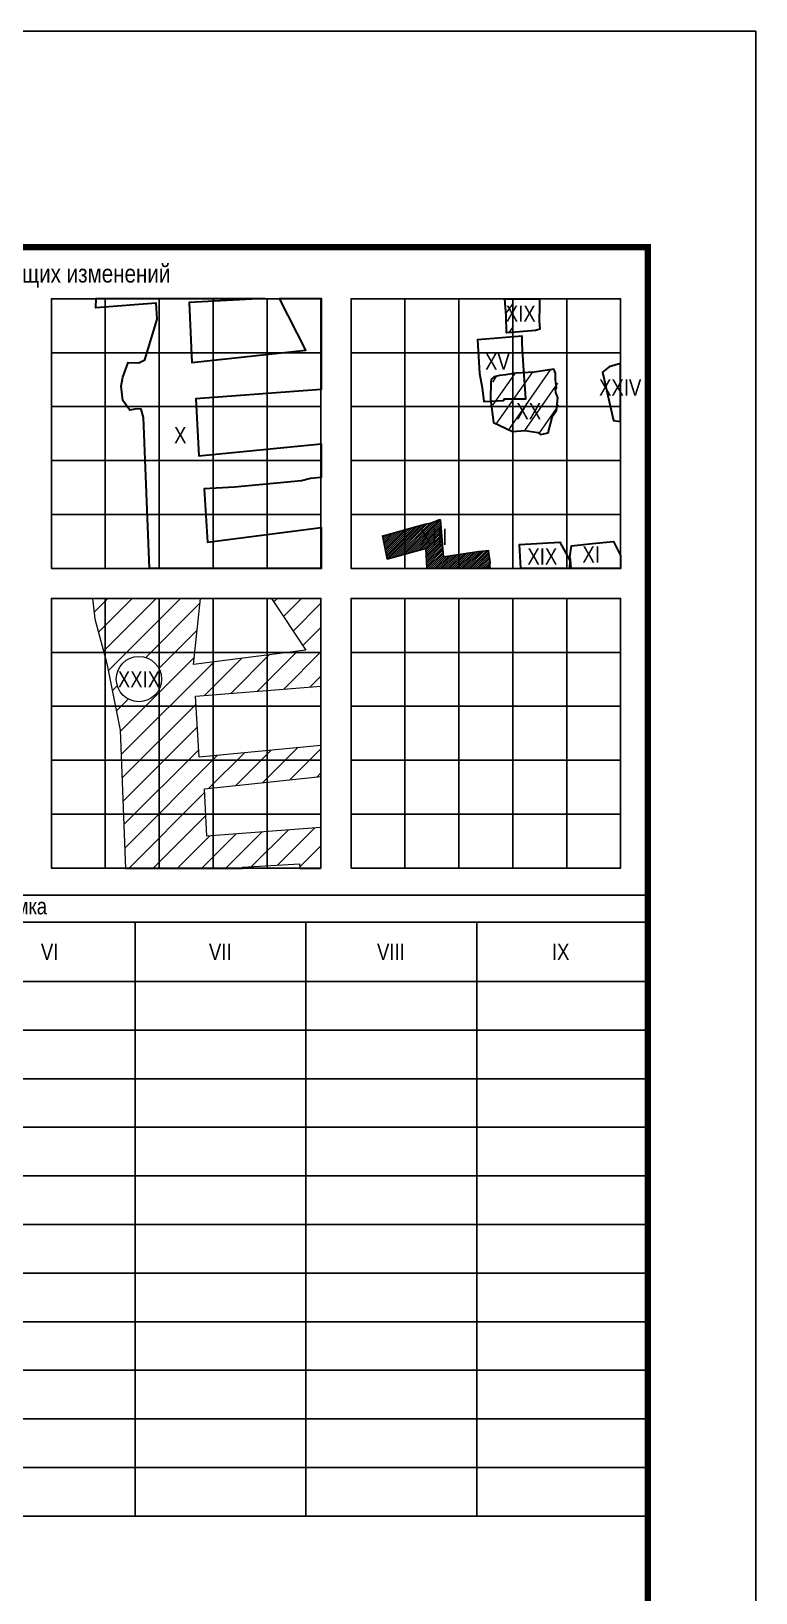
# Model space of a CAD drawing. Header units: millimetres. Extents: x 5990 to 6530, y 11230 to 11520.
# Drawn here: x 6462.9 to 6530, y 11375.4 to 11520 of the extents above; entities that cross this region are included whole.
import ezdxf

# ---------------------------------------------------------------- set-up
doc = ezdxf.new("R2010")
doc.units = ezdxf.units.MM
doc.layers.add('01 ПЛАНШЕТ', color=7, linetype='Continuous')
doc.styles.add('Р-131', font='ARIALN.TTF')

msp = doc.modelspace()

# ---------------------------------------------------------------- hatches: boundary and pattern name
at = {"layer": '01 ПЛАНШЕТ', "lineweight": 15}
h = msp.add_hatch(dxfattribs=at)
h.set_pattern_fill('ANSI31', color=4, scale=10, angle=10, style=0)
h.set_pattern_definition([(55, (0, 0), (-1.02394006, 0.71697055), [])])
h.paths.add_polyline_path([(6342, 11299.5), (6342, 11305), (6327.17, 11305), (6327.17, 11299.5)])
h.paths.add_polyline_path([(6507.48, 11495.23), (6506.76, 11495.23), (6506.86, 11493.66), (6506.92, 11492.08), (6507.37, 11492.1), (6507.48, 11492.11)])
h.paths.add_polyline_path([(6506.46, 11492.73), (6510.26, 11492.73), (6510.26, 11494.98), (6506.46, 11494.98)], flags=9)
h = msp.add_hatch(dxfattribs=at)
h.set_pattern_fill('ANSI31', color=104, scale=10, angle=10, style=0)
h.set_pattern_definition([(55, (0.1648, 0), (-1.02394006, 0.71697055), [])])
h.paths.add_polyline_path([(6507.65, 11485.24), (6505.67, 11485.24), (6505.87, 11483.78), (6507.64, 11482.95), (6507.65, 11482.95)])
h.paths.add_polyline_path([(6507.65, 11485.97), (6506.89, 11485.97), (6506.8, 11485.82), (6505.6, 11485.74), (6505.67, 11485.24), (6507.65, 11485.24)])
h.paths.add_polyline_path([(6507.65, 11488.3), (6507.02, 11488.19), (6506.42, 11488.11), (6505.92, 11488), (6505.7, 11487.79), (6505.63, 11487.53), (6505.58, 11485.92), (6505.6, 11485.74), (6506.8, 11485.82), (6506.89, 11485.97), (6507.65, 11485.97)])
h.paths.add_polyline_path([(6508.8, 11486.9), (6508.72, 11488.13), (6508.7, 11488.38), (6507.94, 11488.35), (6507.65, 11488.3), (6507.65, 11485.97), (6508.16, 11485.97), (6508.86, 11485.97)], flags=17)
h.paths.add_polyline_path([(6511.83, 11486.04), (6511.65, 11486.56), (6511.6, 11486.83), (6511.7, 11486.97), (6511.63, 11487.72), (6511.59, 11488.33), (6511.45, 11488.71), (6509.66, 11488.42), (6508.7, 11488.38), (6508.72, 11488.13), (6508.8, 11486.9), (6508.86, 11485.97), (6508.16, 11485.97), (6507.65, 11485.97), (6507.65, 11485.24), (6511.75, 11485.24)])
h.paths.add_polyline_path([(6511.32, 11484.36), (6511.72, 11484.88), (6511.75, 11485.24), (6507.65, 11485.24), (6507.65, 11482.95), (6508.75, 11483.04), (6509.98, 11482.83), (6510.22, 11482.67), (6510.94, 11482.82)])
h.paths.add_polyline_path([(6507.26, 11483.07), (6511.05, 11483.07), (6511.05, 11485.32), (6507.26, 11485.32)], flags=9)
h.paths.add_polyline_path([(6371.83, 11299.5), (6386.5, 11299.51), (6386.49, 11305), (6371.83, 11305)])
at = {"layer": '01 ПЛАНШЕТ', "lineweight": 25}
h = msp.add_hatch(dxfattribs=at)
h.set_pattern_fill('ANSI31', color=220)
h.set_pattern_definition([(45, (32.49757, 2.75), (-0.0883883476, 0.0883883476), [])])
h.paths.add_polyline_path([(6499.42, 11472.1), (6499.54, 11470.25), (6504.39, 11470.25), (6505.37, 11470.38), (6505.39, 11470.79), (6505.24, 11471.91), (6504.35, 11471.82), (6502.69, 11471.57), (6501.07, 11471.33), (6500.8, 11474.75), (6500.65, 11474.77), (6500.3, 11474.6), (6499.85, 11474.45), (6499.38, 11474.36), (6495.41, 11473.25), (6495.85, 11471.12)])
h.paths.add_polyline_path([(6498.49, 11472.05), (6501.82, 11472.05), (6501.82, 11474.3), (6498.49, 11474.3)], flags=24)
at = {"layer": '01 ПЛАНШЕТ', "lineweight": 15}
h = msp.add_hatch(dxfattribs=at)
h.set_pattern_fill('ANSI31', color=225, scale=0.5)
h.paths.add_polyline_path([(6482.46, 11442.48), (6482.46, 11442.59), (6487.74, 11442.91), (6487.77, 11442.48), (6489.72, 11442.48), (6489.72, 11446.26), (6479.13, 11445.45), (6478.92, 11449.85), (6489.72, 11451), (6489.72, 11453.87), (6478.44, 11452.79), (6478.1, 11458.44), (6489.72, 11459.35), (6489.72, 11467.48), (6485.13, 11467.48), (6488.31, 11462.7), (6477.92, 11461.37), (6478.55, 11467.48), (6468.55, 11467.48), (6468.77, 11465.58), (6469.87, 11461.46), (6471.13, 11455.29), (6471.62, 11442.48)])
edge = h.paths.add_edge_path(flags=16)
edge.add_arc((6472.85, 11460.01), 2.1, 0, 360)

# ---------------------------------------------------------------- linework, layer by layer
at = {"layer": '01 ПЛАНШЕТ', "color": 7}
for points in [[(6260, 11230), (6530, 11230), (6530, 11520), (6260, 11520)], [(6464.75, 11495.23), (6469.74, 11495.23), (6469.74, 11490.23), (6464.75, 11490.23)], [(6469.74, 11495.23), (6474.74, 11495.23), (6474.74, 11490.23), (6469.74, 11490.23)], [(6474.74, 11495.23), (6479.73, 11495.23), (6479.73, 11490.23), (6474.74, 11490.23)], [(6479.73, 11495.23), (6484.73, 11495.23), (6484.73, 11490.23), (6479.73, 11490.23)], [(6484.73, 11495.23), (6489.72, 11495.23), (6489.72, 11490.23), (6484.73, 11490.23)], [(6492.5, 11495.23), (6497.49, 11495.23), (6497.49, 11490.23), (6492.5, 11490.23)], [(6497.49, 11495.23), (6502.49, 11495.23), (6502.49, 11490.23), (6497.49, 11490.23)], [(6502.49, 11495.23), (6507.48, 11495.23), (6507.48, 11490.23), (6502.49, 11490.23)], [(6507.48, 11495.23), (6512.48, 11495.23), (6512.48, 11490.23), (6507.48, 11490.23)], [(6512.48, 11495.23), (6517.47, 11495.23), (6517.47, 11490.23), (6512.48, 11490.23)], [(6464.75, 11490.23), (6469.74, 11490.23), (6469.74, 11485.24), (6464.75, 11485.24)], [(6469.74, 11490.23), (6474.74, 11490.23), (6474.74, 11485.24), (6469.74, 11485.24)], [(6474.74, 11490.23), (6479.73, 11490.23), (6479.73, 11485.24), (6474.74, 11485.24)], [(6479.73, 11490.23), (6484.73, 11490.23), (6484.73, 11485.24), (6479.73, 11485.24)], [(6484.73, 11490.23), (6489.72, 11490.23), (6489.72, 11485.24), (6484.73, 11485.24)], [(6492.5, 11490.23), (6497.49, 11490.23), (6497.49, 11485.24), (6492.5, 11485.24)], [(6497.49, 11490.23), (6502.49, 11490.23), (6502.49, 11485.24), (6497.49, 11485.24)], [(6502.49, 11490.23), (6507.48, 11490.23), (6507.48, 11485.24), (6502.49, 11485.24)], [(6507.48, 11490.23), (6512.48, 11490.23), (6512.48, 11485.24), (6507.48, 11485.24)], [(6512.48, 11490.23), (6517.47, 11490.23), (6517.47, 11485.24), (6512.48, 11485.24)], [(6464.75, 11485.24), (6469.74, 11485.24), (6469.74, 11480.24), (6464.75, 11480.24)], [(6469.74, 11485.24), (6474.74, 11485.24), (6474.74, 11480.24), (6469.74, 11480.24)], [(6474.74, 11485.24), (6479.73, 11485.24), (6479.73, 11480.24), (6474.74, 11480.24)], [(6479.73, 11485.24), (6484.73, 11485.24), (6484.73, 11480.24), (6479.73, 11480.24)], [(6484.73, 11485.24), (6489.72, 11485.24), (6489.72, 11480.24), (6484.73, 11480.24)], [(6492.5, 11485.24), (6497.49, 11485.24), (6497.49, 11480.24), (6492.5, 11480.24)], [(6497.49, 11485.24), (6502.49, 11485.24), (6502.49, 11480.24), (6497.49, 11480.24)], [(6502.49, 11485.24), (6507.48, 11485.24), (6507.48, 11480.24), (6502.49, 11480.24)], [(6507.48, 11485.24), (6512.48, 11485.24), (6512.48, 11480.24), (6507.48, 11480.24)], [(6512.48, 11485.24), (6517.47, 11485.24), (6517.47, 11480.24), (6512.48, 11480.24)], [(6464.75, 11480.24), (6469.74, 11480.24), (6469.74, 11475.25), (6464.75, 11475.25)], [(6469.74, 11480.24), (6474.74, 11480.24), (6474.74, 11475.25), (6469.74, 11475.25)], [(6474.74, 11480.24), (6479.73, 11480.24), (6479.73, 11475.25), (6474.74, 11475.25)], [(6479.73, 11480.24), (6484.73, 11480.24), (6484.73, 11475.25), (6479.73, 11475.25)], [(6484.73, 11480.24), (6489.72, 11480.24), (6489.72, 11475.25), (6484.73, 11475.25)], [(6492.5, 11480.24), (6497.49, 11480.24), (6497.49, 11475.25), (6492.5, 11475.25)], [(6497.49, 11480.24), (6502.49, 11480.24), (6502.49, 11475.25), (6497.49, 11475.25)], [(6502.49, 11480.24), (6507.48, 11480.24), (6507.48, 11475.25), (6502.49, 11475.25)], [(6507.48, 11480.24), (6512.48, 11480.24), (6512.48, 11475.25), (6507.48, 11475.25)], [(6512.48, 11480.24), (6517.47, 11480.24), (6517.47, 11475.25), (6512.48, 11475.25)], [(6464.75, 11475.25), (6469.74, 11475.25), (6469.74, 11470.25), (6464.75, 11470.25)], [(6469.74, 11475.25), (6474.74, 11475.25), (6474.74, 11470.25), (6469.74, 11470.25)], [(6474.74, 11475.25), (6479.73, 11475.25), (6479.73, 11470.25), (6474.74, 11470.25)], [(6479.73, 11475.25), (6484.73, 11475.25), (6484.73, 11470.25), (6479.73, 11470.25)], [(6484.73, 11475.25), (6489.72, 11475.25), (6489.72, 11470.25), (6484.73, 11470.25)], [(6492.5, 11475.25), (6497.49, 11475.25), (6497.49, 11470.25), (6492.5, 11470.25)], [(6497.49, 11475.25), (6502.49, 11475.25), (6502.49, 11470.25), (6497.49, 11470.25)], [(6502.49, 11475.25), (6507.48, 11475.25), (6507.48, 11470.25), (6502.49, 11470.25)], [(6507.48, 11475.25), (6512.48, 11475.25), (6512.48, 11470.25), (6507.48, 11470.25)], [(6512.48, 11475.25), (6517.47, 11475.25), (6517.47, 11470.25), (6512.48, 11470.25)], [(6464.75, 11467.48), (6469.74, 11467.48), (6469.74, 11462.48), (6464.75, 11462.48)], [(6469.74, 11467.48), (6474.74, 11467.48), (6474.74, 11462.48), (6469.74, 11462.48)], [(6474.74, 11467.48), (6479.73, 11467.48), (6479.73, 11462.48), (6474.74, 11462.48)], [(6479.73, 11467.48), (6484.73, 11467.48), (6484.73, 11462.48), (6479.73, 11462.48)], [(6484.73, 11467.48), (6489.72, 11467.48), (6489.72, 11462.48), (6484.73, 11462.48)], [(6492.5, 11467.48), (6497.49, 11467.48), (6497.49, 11462.48), (6492.5, 11462.48)], [(6497.49, 11467.48), (6502.49, 11467.48), (6502.49, 11462.48), (6497.49, 11462.48)], [(6502.49, 11467.48), (6507.48, 11467.48), (6507.48, 11462.48), (6502.49, 11462.48)], [(6507.48, 11467.48), (6512.48, 11467.48), (6512.48, 11462.48), (6507.48, 11462.48)], [(6512.48, 11467.48), (6517.47, 11467.48), (6517.47, 11462.48), (6512.48, 11462.48)], [(6464.75, 11462.48), (6469.74, 11462.48), (6469.74, 11457.49), (6464.75, 11457.49)], [(6469.74, 11462.48), (6474.74, 11462.48), (6474.74, 11457.49), (6469.74, 11457.49)], [(6474.74, 11462.48), (6479.73, 11462.48), (6479.73, 11457.49), (6474.74, 11457.49)], [(6479.73, 11462.48), (6484.73, 11462.48), (6484.73, 11457.49), (6479.73, 11457.49)], [(6484.73, 11462.48), (6489.72, 11462.48), (6489.72, 11457.49), (6484.73, 11457.49)], [(6492.5, 11462.48), (6497.49, 11462.48), (6497.49, 11457.49), (6492.5, 11457.49)], [(6497.49, 11462.48), (6502.49, 11462.48), (6502.49, 11457.49), (6497.49, 11457.49)], [(6502.49, 11462.48), (6507.48, 11462.48), (6507.48, 11457.49), (6502.49, 11457.49)], [(6507.48, 11462.48), (6512.48, 11462.48), (6512.48, 11457.49), (6507.48, 11457.49)], [(6512.48, 11462.48), (6517.47, 11462.48), (6517.47, 11457.49), (6512.48, 11457.49)], [(6464.75, 11457.49), (6469.74, 11457.49), (6469.74, 11452.49), (6464.75, 11452.49)], [(6469.74, 11457.49), (6474.74, 11457.49), (6474.74, 11452.49), (6469.74, 11452.49)], [(6474.74, 11457.49), (6479.73, 11457.49), (6479.73, 11452.49), (6474.74, 11452.49)], [(6479.73, 11457.49), (6484.73, 11457.49), (6484.73, 11452.49), (6479.73, 11452.49)], [(6484.73, 11457.49), (6489.72, 11457.49), (6489.72, 11452.49), (6484.73, 11452.49)], [(6492.5, 11457.49), (6497.49, 11457.49), (6497.49, 11452.49), (6492.5, 11452.49)], [(6497.49, 11457.49), (6502.49, 11457.49), (6502.49, 11452.49), (6497.49, 11452.49)], [(6502.49, 11457.49), (6507.48, 11457.49), (6507.48, 11452.49), (6502.49, 11452.49)], [(6507.48, 11457.49), (6512.48, 11457.49), (6512.48, 11452.49), (6507.48, 11452.49)], [(6512.48, 11457.49), (6517.47, 11457.49), (6517.47, 11452.49), (6512.48, 11452.49)], [(6464.75, 11452.49), (6469.74, 11452.49), (6469.74, 11447.5), (6464.75, 11447.5)], [(6469.74, 11452.49), (6474.74, 11452.49), (6474.74, 11447.5), (6469.74, 11447.5)], [(6474.74, 11452.49), (6479.73, 11452.49), (6479.73, 11447.5), (6474.74, 11447.5)], [(6479.73, 11452.49), (6484.73, 11452.49), (6484.73, 11447.5), (6479.73, 11447.5)], [(6484.73, 11452.49), (6489.72, 11452.49), (6489.72, 11447.5), (6484.73, 11447.5)], [(6492.5, 11452.49), (6497.49, 11452.49), (6497.49, 11447.5), (6492.5, 11447.5)], [(6497.49, 11452.49), (6502.49, 11452.49), (6502.49, 11447.5), (6497.49, 11447.5)], [(6502.49, 11452.49), (6507.48, 11452.49), (6507.48, 11447.5), (6502.49, 11447.5)], [(6507.48, 11452.49), (6512.48, 11452.49), (6512.48, 11447.5), (6507.48, 11447.5)], [(6512.48, 11452.49), (6517.47, 11452.49), (6517.47, 11447.5), (6512.48, 11447.5)], [(6464.75, 11447.5), (6469.74, 11447.5), (6469.74, 11442.5), (6464.75, 11442.5)], [(6469.74, 11447.5), (6474.74, 11447.5), (6474.74, 11442.5), (6469.74, 11442.5)], [(6474.74, 11447.5), (6479.73, 11447.5), (6479.73, 11442.5), (6474.74, 11442.5)], [(6479.73, 11447.5), (6484.73, 11447.5), (6484.73, 11442.5), (6479.73, 11442.5)], [(6484.73, 11447.5), (6489.72, 11447.5), (6489.72, 11442.5), (6484.73, 11442.5)], [(6492.5, 11447.5), (6497.49, 11447.5), (6497.49, 11442.5), (6492.5, 11442.5)], [(6497.49, 11447.5), (6502.49, 11447.5), (6502.49, 11442.5), (6497.49, 11442.5)], [(6502.49, 11447.5), (6507.48, 11447.5), (6507.48, 11442.5), (6502.49, 11442.5)], [(6507.48, 11447.5), (6512.48, 11447.5), (6512.48, 11442.5), (6507.48, 11442.5)], [(6512.48, 11447.5), (6517.47, 11447.5), (6517.47, 11442.5), (6512.48, 11442.5)]]:
    msp.add_lwpolyline(points, close=True, dxfattribs=at)
at = {"layer": '01 ПЛАНШЕТ', "color": 7, "const_width": 0.6}
msp.add_lwpolyline([(6270, 11250), (6520, 11250), (6520, 11500), (6270, 11500), (6270, 11250)], dxfattribs=at)
at = {"layer": '01 ПЛАНШЕТ', "color": 7}
for points in [[(6464.75, 11470.25), (6489.72, 11470.25), (6489.72, 11495.23), (6464.75, 11495.23), (6464.75, 11470.25)], [(6492.5, 11470.25), (6517.47, 11470.25), (6517.47, 11495.23), (6492.5, 11495.23), (6492.5, 11470.25)], [(6464.75, 11442.5), (6489.72, 11442.5), (6489.72, 11467.48), (6464.75, 11467.48), (6464.75, 11442.5)], [(6492.5, 11442.5), (6517.47, 11442.5), (6517.47, 11467.48), (6492.5, 11467.48), (6492.5, 11442.5)], [(6350, 11432), (6350, 11440), (6520, 11440)], [(6377.5, 11437.5), (6520, 11437.5)], [(6472.5, 11437.5), (6472.5, 11382.5)], [(6488.33, 11437.5), (6488.33, 11382.5)], [(6504.17, 11437.5), (6504.17, 11382.5)], [(6350, 11432), (6520, 11432)], [(6350, 11427.5), (6520, 11427.5)], [(6350, 11423), (6520, 11423)], [(6350, 11418.5), (6520, 11418.5)], [(6350, 11414), (6520, 11414)], [(6350, 11409.5), (6520, 11409.5)], [(6350, 11405), (6520, 11405)], [(6350, 11400.5), (6520, 11400.5)], [(6350, 11396), (6520, 11396)], [(6350, 11391.5), (6520, 11391.5)], [(6350, 11387), (6520, 11387)], [(6350, 11382.5), (6520, 11382.5)]]:
    msp.add_lwpolyline(points, dxfattribs=at)
at = {"layer": '01 ПЛАНШЕТ', "color": 6, "lineweight": 30}
msp.add_lwpolyline([(6489.75, 11474.03), (6489.75, 11470.25), (6473.82, 11470.25), (6473.28, 11484.24), (6473.05, 11485), (6472.62, 11485.03), (6472.01, 11484.92), (6471.37, 11485.79), (6471.22, 11487.12), (6471.37, 11487.96), (6471.86, 11489.32), (6472.83, 11489.28), (6473.4, 11489.58), (6474.53, 11493.35), (6474.45, 11494.81), (6468.87, 11494.38), (6468.9, 11495.25), (6484.48, 11495.25), (6477.51, 11494.88), (6477.74, 11489.32), (6488.33, 11490.48), (6485.89, 11495.25), (6489.75, 11495.25), (6489.75, 11486.81), (6478.11, 11485.95), (6478.39, 11480.67), (6489.75, 11481.79), (6489.75, 11478.67), (6488.75, 11478.57), (6487.92, 11478.38), (6481.7, 11477.78), (6478.9, 11477.63), (6479.22, 11472.7), (6489.75, 11474.03), (6489.75, 11470.25), (6473.82, 11470.25)], dxfattribs=at)
at = {"layer": '01 ПЛАНШЕТ', "color": 4, "lineweight": 30}
msp.add_lwpolyline([(6509.97, 11495.23), (6509.97, 11494.54), (6509.92, 11493.19), (6509.99, 11492.42), (6509.6, 11492.29), (6507.37, 11492.1), (6506.92, 11492.08), (6506.86, 11493.66), (6506.76, 11495.23)], close=True, dxfattribs=at)
at = {"layer": '01 ПЛАНШЕТ', "color": 1, "lineweight": 30}
msp.add_lwpolyline([(6504.4, 11488.31), (6504.64, 11486.97), (6504.8, 11485.71), (6506.63, 11485.82), (6506.72, 11485.97), (6507.99, 11485.97), (6508.69, 11485.97), (6508.63, 11486.9), (6508.55, 11488.13), (6508.39, 11490.48), (6508.35, 11491.17), (6508.35, 11491.75), (6504.21, 11491.43), (6504.4, 11488.31)], dxfattribs=at)
at = {"layer": '01 ПЛАНШЕТ', "color": 104, "lineweight": 30}
msp.add_lwpolyline([(6505.46, 11487.53), (6505.41, 11485.92), (6505.71, 11483.78), (6507.47, 11482.95), (6508.59, 11483.04), (6509.81, 11482.83), (6510.05, 11482.67), (6510.77, 11482.82), (6511.16, 11484.36), (6511.55, 11484.88), (6511.67, 11486.04), (6511.48, 11486.56), (6511.44, 11486.83), (6511.54, 11486.97), (6511.46, 11487.72), (6511.43, 11488.33), (6511.29, 11488.71), (6509.5, 11488.42), (6507.78, 11488.35), (6506.85, 11488.19), (6506.25, 11488.11), (6505.76, 11488), (6505.53, 11487.79)], close=True, dxfattribs=at)
at = {"layer": '01 ПЛАНШЕТ', "color": 5, "lineweight": 30}
msp.add_lwpolyline([(6517.47, 11489.22), (6516.41, 11488.92), (6515.81, 11488.43), (6516.81, 11483.94), (6517.47, 11483.85)], close=True, dxfattribs=at)
at = {"layer": '01 ПЛАНШЕТ', "color": 7, "lineweight": 25}
msp.add_lwpolyline([(6499.54, 11470.25), (6499.42, 11472.1), (6495.85, 11471.12), (6495.41, 11473.26), (6495.5, 11473.28), (6499.38, 11474.36), (6499.85, 11474.45), (6500.3, 11474.6), (6500.65, 11474.77), (6500.8, 11474.75), (6501.07, 11471.33), (6502.69, 11471.57), (6504.35, 11471.82), (6505.26, 11471.91), (6505.25, 11471.86), (6505.39, 11470.79), (6505.37, 11470.51), (6505.4, 11470.39), (6504.39, 11470.25)], close=True, dxfattribs=at)
at = {"layer": '01 ПЛАНШЕТ', "color": 34, "lineweight": 30}
msp.add_lwpolyline([(6508.24, 11470.25), (6508.11, 11472.47), (6511.84, 11472.69), (6512.77, 11470.98), (6512.74, 11470.25)], close=True, dxfattribs=at)
at = {"layer": '01 ПЛАНШЕТ', "color": 2, "lineweight": 30}
msp.add_lwpolyline([(6512.91, 11470.25), (6512.84, 11471.07), (6512.77, 11471.29), (6512.93, 11472.35), (6514.86, 11472.56), (6516.81, 11472.76), (6517.47, 11471.46), (6517.47, 11470.25)], close=True, dxfattribs=at)
at = {"layer": '01 ПЛАНШЕТ', "color": 225, "lineweight": 15}
msp.add_lwpolyline([(6482.46, 11442.48), (6482.46, 11442.59), (6487.74, 11442.91), (6487.77, 11442.48), (6489.72, 11442.48), (6489.72, 11446.26), (6479.13, 11445.45), (6478.92, 11449.85), (6489.72, 11451), (6489.72, 11453.87), (6478.44, 11452.79), (6478.1, 11458.44), (6478.1, 11458.44), (6489.72, 11459.35), (6489.72, 11467.48), (6485.13, 11467.48), (6488.31, 11462.7), (6477.92, 11461.37), (6478.55, 11467.48), (6468.55, 11467.48), (6468.77, 11465.58), (6469.87, 11461.46), (6471.13, 11455.29), (6471.62, 11442.48)], close=True, dxfattribs=at)
msp.add_circle((6472.85, 11460.01), 2.1, dxfattribs=at)

# ---------------------------------------------------------------- texts
at = {"layer": '01 ПЛАНШЕТ', "color": 7, "style": 'Р-131'}
for s, p in [('XIX', (6506.84, 11493.1)), ('XV', (6504.92, 11488.65)), ('XXIV', (6515.48, 11486.25)), ('XX', (6507.82, 11484.06)), ('X', (6476.11, 11481.84)), ('XIX', (6508.84, 11470.61)), ('XI', (6513.94, 11470.8)), ('XXIX', (6470.9, 11459.23)), ('VI', (6463.77, 11434)), ('VII', (6479.34, 11434)), ('VIII', (6494.91, 11434)), ('IX', (6511.11, 11434))]:
    msp.add_text(s, height=1.5, dxfattribs=at).set_placement(p)
at = {"layer": '01 ПЛАНШЕТ', "color": 7, "lineweight": 25, "style": 'Р-131'}
msp.add_text('XIII', height=1.5, dxfattribs=at).set_placement((6498.86, 11472.43))
at = {"layer": '01 ПЛАНШЕТ', "color": 7, "attachment_point": 5, "style": 'Р-131'}
for s, insert, char_height, width in [('Съемка текущих изменений', (6463.36, 11497.31), 1.665, 108.225), ('Горизонтальная и верткальная съемка', (6448.75, 11438.75), 1.5, 142.5)]:
    msp.add_mtext(s, dxfattribs=dict(at, insert=insert, char_height=char_height, width=width))

doc.saveas('drawing.dxf')
